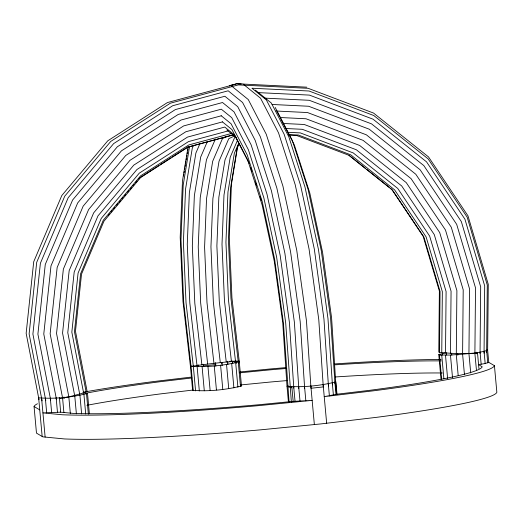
<?xml version="1.0" encoding="UTF-8"?>
<svg xmlns="http://www.w3.org/2000/svg" width="523" height="523" viewBox="0 0 523 523"><rect width="100%" height="100%" fill="white"/><g stroke="black" fill="none" stroke-linecap="round" stroke-linejoin="round"><path stroke-width="0.78" d="M42.088 400.847L29.118 333.916L36.688 262.363L64.747 196.177L110.732 141.439L170.406 103.175L238.292 84.903L308.145 88.309L373.559 113.066L428.507 156.913L467.954 215.809L488.273 284.355L487.645 350.253C472.191 355.182 455.441 353.659 439.464 352.443L440.046 291.488L423.885 236.965L392.505 190.117L348.795 155.239L296.763 135.542L288.709 135.15M441.758 352.75L442.34 291.671L426.108 236.906L394.59 189.842L350.685 154.815L298.417 135.026L288.67 134.555M445.518 353.038L446.099 291.579L429.658 236.102L397.728 188.43L353.247 152.938L300.307 132.901L288.173 132.306M450.48 353.273L451.068 291.226L434.286 234.611L401.71 185.966L356.32 149.755L302.294 129.305L286.035 128.514M456.304 353.456L456.899 290.631L439.686 232.545L406.253 182.625L359.68 145.466L304.249 124.487L283.048 123.454M462.607 353.561L463.208 289.834L445.485 230.028L411.065 178.637L363.112 140.373L306.033 118.773L280.387 117.525M470.707 372.951L468.941 353.613L469.556 288.899L451.284 227.244L415.805 174.264L366.375 134.823L307.537 112.55L276.066 111.02M478.944 368.656L477.479 352.541M480.049 353.411L480.676 286.846L461.345 221.621L423.813 165.582L371.526 123.859L309.283 100.298L264.501 98.121M484.05 353.208L484.69 285.872L464.921 219.176L426.539 161.862L373.062 119.198L309.413 95.101L258.486 92.623M486.645 352.234L487.279 285.022L467.176 217.189L428.141 158.9L373.755 115.518L309.028 91.009L251.949 88.23L266.338 99.913L284.12 134.202L300.614 185.495L314.316 249.066L323.953 319.076L328.437 385.941M188.156 146.368L182.475 180.86L180.2 237.233L182.985 301.477L190.477 366.76L192.601 390.308C208.657 391.662 225.792 389.857 241.482 385.974L239.286 361.798L236.311 361.177L229.721 361.243M183.547 175.963L183.808 174.375M184.07 172.786L184.331 171.191M184.593 169.602L184.854 168.014M185.116 166.425L185.377 164.837M185.645 163.248L185.907 161.659M186.168 160.071L186.43 158.482M186.691 156.893L186.953 155.305M187.214 153.716L187.476 152.128M187.737 150.539L187.999 148.95M189.47 146.983L183.2 185.077L180.991 239.809L183.697 302.189L191.078 366.531L193.281 390.707M237.775 145.767L231.454 184.161L229.309 237.259L231.937 297.77L239.207 361.125L238.606 361.4L238.756 363.014M193.556 145.316L192.261 148.316L185.547 189.117L183.403 242.214L186.031 302.725L193.294 366.08L190.477 366.76L191.006 366.793L190.902 365.865L190.405 366.133C206.461 367.486 223.589 365.682 239.286 361.798M199.963 143.609L195.877 153.082L189.352 192.712L187.273 244.28L189.823 303.046L196.988 365.512L193.294 366.08M207.343 141.609L200.714 156.985L194.36 195.609L192.327 245.862L194.811 303.137L201.891 364.832L196.988 365.512M215.398 139.026L206.454 159.763L200.224 197.609L198.237 246.863L200.669 302.987L207.677 364.093L201.891 364.832M234.775 137.229L225.001 159.901L218.849 197.256L216.882 245.875L219.287 301.287L226.256 362.014L239.207 361.125M237.56 140.164L230.218 157.201L223.988 195.046L222 244.293L224.432 300.424L231.441 361.53M238.743 143.106L234.324 153.363L227.963 191.98L225.936 242.234L228.42 299.509L235.5 361.203M239.233 143.544L237.037 148.643L230.512 188.267L228.433 239.835L230.983 298.607L238.148 361.066M37.486 403.749A231.205 16.533 -5.2 0 0 34.06 406.528L36.479 433.122L42.834 436.855L64.447 438.941A231.205 16.533 -5.2 0 0 260.931 429.808L320.704 423.937L376.789 417.302A231.205 16.533 -5.2 0 0 496.85 392.27L494.431 365.675A231.205 16.533 -5.2 0 1 374.37 390.707L324.234 396.643L336.485 394.257L331.589 317.886L322.567 252.341L309.747 192.83L294.299 144.819L280.616 118.42M108.372 215.13L109.418 213.887M110.987 212.018L112.033 210.776M113.602 208.906L114.648 207.664M116.734 205.179L117.78 203.931M119.349 202.068L120.395 200.819M121.964 198.956L123.003 197.714M124.572 195.844L125.618 194.602M127.71 192.111L128.756 190.869M130.319 189.006L131.365 187.757M132.934 185.894L133.98 184.652M135.549 182.782L137.111 180.919M138.68 179.049L139.726 177.807L158.711 165.634M69.494 396.722L83.615 392.969L87.073 391.132L75.475 331.268L81.523 274.098L103.946 221.216L140.68 177.48L188.365 146.904L233.435 134.777M160.071 164.765L170.923 157.802M172.276 156.933L186.515 147.806M42.16 436.457L38.643 397.781C54.693 399.134 71.828 397.33 87.518 393.44L89.355 413.588M192.601 390.308L193.098 390.04L161.064 393.826A218.928 15.651 -5.2 0 0 86.91 405.312M288.395 401.546L287.003 386.236L287.996 385.686M287.003 386.236C303.059 387.589 320.187 385.784 335.884 381.895L335.23 381.509M438.764 354.587L439.444 354.986L441.641 379.162L440.967 378.763L438.764 354.587L445.557 352.816M336.485 394.257L368.525 390.465A218.928 15.651 -5.2 0 0 482.213 366.76L478.578 364.629L485.167 363.537L488.744 362.341L494.431 365.675M229.257 85.916L236.729 83.758L242.953 83.935L260.565 98.226L278.537 132.881L295.207 184.711L309.047 248.948L318.788 319.697L323.292 386.928L310.995 388.256L306.485 321.024L296.744 250.275L282.904 186.038L266.233 134.208L248.268 99.553L230.656 85.262M227.557 136.157L222.471 138.556L212.698 161.228L206.546 198.583L204.585 247.202L206.99 302.614L213.953 363.341L207.677 364.093M234.546 135.973L228.754 138.706L219.026 161.274L212.9 198.465L210.946 246.869L213.338 302.033L220.294 362.635L226.256 362.014M230.185 85.524L236.729 83.758L241.214 83.981M235.317 84.288L167.432 102.56L107.758 140.818L61.779 195.563L33.714 261.748L26.15 333.301L38.996 399.618M221.275 115.799L183.638 125.925L129.959 160.345L88.596 209.579L63.355 269.116L56.549 333.478L68.82 396.807L70.357 413.726M222.458 121.892L185.848 131.744L133.777 165.131L93.656 212.894L69.167 270.646L62.564 333.086L74.665 395.532M228.035 130.953L188.528 141.583L139.242 173.185L101.266 218.398L78.084 273.065L71.834 332.157L83.615 392.969M231.264 133.509L188.816 144.936L140.517 175.905L103.299 220.209L80.588 273.784L74.462 331.693L86.132 391.923M187.195 147.368L233.369 134.941M68.82 396.807L59.517 398.683L60.642 412.183L72.985 413.373A218.928 15.651 -5.2 0 0 259.035 404.724L293.174 401.37L312.153 400.383L258.728 405.632A231.205 16.533 -5.2 0 1 62.25 414.765L42.932 412.902L60.642 412.183M238.534 361.393L234.539 362.093L234.435 361.164M191.313 377.096L154.115 381.496A231.205 16.533 -5.2 0 0 83.105 392.257M192 377.952L159.966 381.738A218.928 15.651 -5.2 0 0 85.811 393.224M213.953 363.341L220.294 362.635M240.031 371.931L269.979 368.99A231.205 16.533 -5.2 0 1 285.571 367.643M239.599 372.853L269.672 369.898A218.928 15.651 -5.2 0 1 286.702 368.434M439.444 354.986L450.46 355.078L468.941 353.613M240.698 384.941L270.777 381.986A218.928 15.651 -5.2 0 1 286.99 380.594M477.466 353.476L469.138 353.587M83.046 392.812L87.518 393.44M243.463 84.085L306.831 87.171M272.084 104.469L308.642 106.254L369.238 129.194L420.152 169.812L456.697 224.374L475.518 287.879L474.891 353.541L476.492 370.591M293.174 401.37L291.912 387.785L287.755 386.634M439.464 352.443L438.79 352.136L439.372 291.05L423.14 236.285L391.622 189.228L390.348 188.208M486.972 349.854L487.645 350.253L488.744 362.341M240.809 385.575L241.482 385.974M34.06 406.528L39.741 409.869M348.985 155.207L365.531 168.413M366.806 169.426L389.073 187.195M255.414 90.133L271.326 103.044L288.807 136.764L305.027 187.195L318.5 249.706L327.973 318.546L332.419 384.823M221.157 115.701L231.042 123.722L247.202 154.893L262.2 201.512L274.647 259.297L283.407 322.933L289.075 401.939M222.308 121.767L231.957 129.599L247.634 159.835L262.18 205.062L274.255 261.114L282.753 322.848L286.957 385.569L287.676 386.628M226.805 129.952L236.435 137.771M275.183 107.411L292.279 140.386L308.145 189.699L321.312 250.824L330.582 318.141L334.975 383.66M277.654 112.713L279.877 116.995M249.281 163.555L234.422 134.901L224.759 127.063L187.515 137.085L136.941 169.511L97.971 215.901L74.194 271.993L67.781 332.635L79.705 394.198M250.641 167.353L251.883 171.204M255.355 181.997L256.59 185.848M260.062 196.635L261.297 200.486M59.321 397.676L59.517 398.683M56.419 399.232L43.782 334.001L50.979 265.919L77.685 202.944L121.441 150.853L178.219 114.445L222.53 102.521L234.023 111.85L251.118 144.825L266.985 194.144L280.151 255.263L289.422 322.586L293.815 388.099M50.685 400.082L37.904 334.099L45.266 264.475L72.573 200.067L117.315 146.8L175.382 109.569L224.877 96.252L237.717 106.672L255.198 140.393L271.424 190.823L284.891 253.335L294.371 322.175L298.81 388.452M45.795 400.631L32.903 334.066L40.389 263.259L68.16 197.759L113.661 143.59L172.714 105.724L228.185 90.799L242.574 102.475L260.356 136.771L276.85 188.058L290.553 251.628L300.189 321.638L304.674 388.504M236.311 361.177L236.533 363.433M232.696 362.38L232.558 361.145L232.774 363.563M227.655 361.89L227.793 363.06M221.837 362.367L222 363.799M215.541 362.949L215.724 364.544L209.39 365.257L203.427 365.871L203.244 364.276L203.447 366.701M198.073 364.93L198.237 366.362M486.658 350.796L487.756 362.884M484.069 351.449L485.167 363.537M480.055 352.169L481.16 364.256M476.172 352.182L476.322 353.79M462.6 354.234L464.431 374.383M457.69 353.646L457.834 355.254M456.291 354.738L458.2 375.691M451.663 353.541L451.807 355.156M450.46 355.078L452.513 377.639M446.354 352.665L446.577 355.084M445.498 355.241L447.623 378.606M442.347 353.391L442.491 354.999M441.739 355.209L443.864 378.574M439.758 354.045L439.902 355.653M335.923 382.516L337.041 394.702M334.89 382.437L335.995 394.525M332.301 383.091L333.406 395.179M328.294 383.817L329.392 395.904M323.136 384.555L326.653 423.231M310.832 385.882L314.356 424.558M304.53 386.379L305.85 400.886M298.698 386.719L300.019 401.226M293.73 386.883L295.05 401.389M291.357 402.089L285.682 322.841L276.66 257.296L263.834 197.786L248.392 149.774L231.748 117.668L221.301 109.189L181.036 120.029L125.749 155.475L83.15 206.186L57.151 267.501L50.143 333.792L62.61 398.134L63.891 412.699M238.292 362.341L240.495 386.517M235.703 362.995L237.906 387.17M231.696 363.72L233.892 387.889M227.59 361.308L227.884 364.531M226.537 364.453L228.734 388.628M221.83 362.459L222.125 365.682M220.582 365.159L222.778 389.334M215.528 362.955L215.822 366.178M214.234 365.78L216.437 389.955M207.932 366.283L210.128 390.459M202.094 366.623L204.297 390.799M198.067 365.021L198.21 366.63M197.132 366.786L199.335 390.962M193.373 366.754L195.576 390.929M86.53 393.982L88.361 414.131M83.942 394.643L85.7 413.981M79.934 395.362L81.621 413.896M74.776 396.101L76.384 413.83M63.983 397.016L64.126 398.631M56.164 397.925L57.484 412.431M50.332 398.271L51.653 412.771M45.37 398.428L46.691 412.935M41.611 398.395L45.128 437.078M335.387 382.169L335.452 383.084M291.854 386.863L291.912 387.785M335.446 376.959A218.928 15.651 -5.2 0 1 442.373 372.984M335.191 364.819A218.928 15.651 -5.2 0 1 441.275 360.903M334.4 363.943A231.205 16.533 -5.2 0 1 441.046 359.464"/></g></svg>
